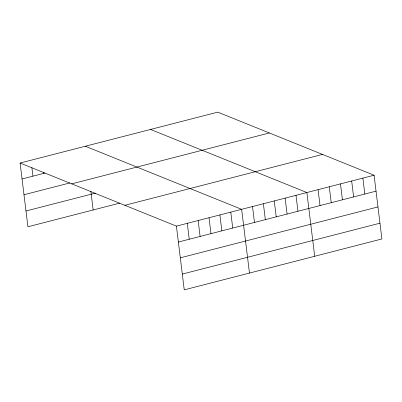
<?xml version="1.0" encoding="UTF-8"?>
<svg xmlns="http://www.w3.org/2000/svg" width="402" height="402" viewBox="0 0 402 402"><rect width="100%" height="100%" fill="white"/><g stroke="black" fill="none" stroke-linecap="round" stroke-linejoin="round"><path stroke-width="0.6" d="M20.1 163.036L217.758 112.143L374.076 175.232L381.9 238.964L184.242 289.857L176.418 226.125L20.1 163.036L27.924 226.768L119.726 203.131M22.055 178.96L45.004 173.051M23.994 194.739L69.893 182.92M71.687 183.86L269.345 132.962M25.989 210.995L95.445 193.111M124.831 205.306L322.489 154.413M176.418 226.125L374.076 175.232M178.372 242.049L376.031 191.156M180.307 257.828L377.965 206.929M182.302 274.079L379.965 223.185M150.554 129.449L306.872 192.533L314.696 256.265M85.33 146.243L241.642 209.331L249.466 273.064M362.875 178.116L364.83 194.04M351.675 181L353.629 196.925M340.474 183.885L342.429 199.804M329.273 186.764L331.228 202.688M318.072 189.649L320.027 205.573M295.998 195.332L297.952 211.256M285.129 198.136L287.083 214.055M274.259 200.935L276.214 216.859M263.385 203.734L265.34 219.658M252.516 206.533L254.471 222.457M230.773 212.13L232.728 228.055M219.899 214.929L221.854 230.854M209.03 217.728L210.985 233.652M198.156 220.527L200.116 236.451M187.287 223.326L189.242 239.25M90.857 191.297L93.153 209.975M43.647 172.141L43.798 173.362M31.874 167.589L32.929 176.161"/></g></svg>
